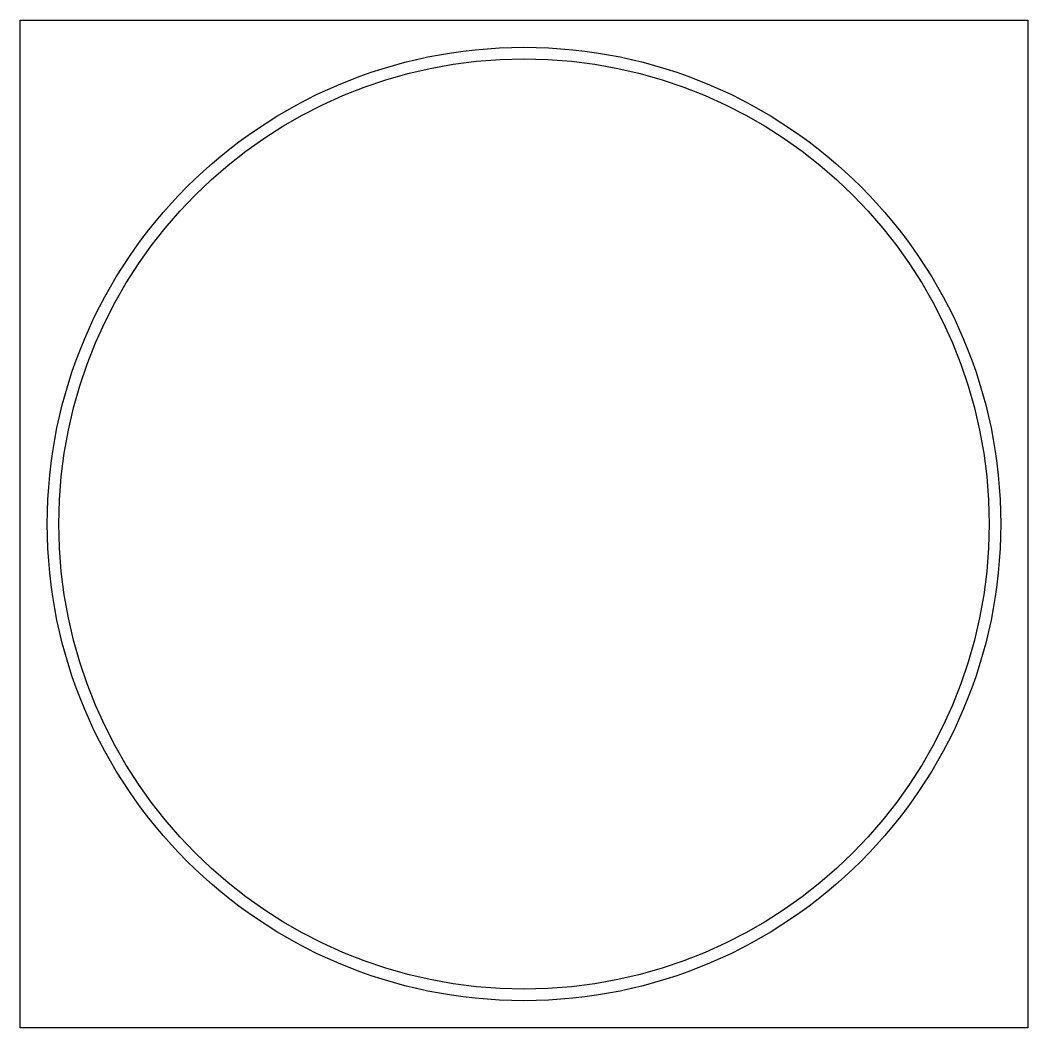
# Model space of a CAD drawing. Header units: millimetres. Extents: x -130 to 130, y -130 to 130.
import ezdxf

# ---------------------------------------------------------------- set-up
doc = ezdxf.new("R2010")
doc.units = ezdxf.units.MM
doc.layers.get('0').update_dxf_attribs({"linetype": 'CONTINUOUS'})

msp = doc.modelspace()

# ---------------------------------------------------------------- linework, layer by layer
msp.add_lwpolyline([(-130, -130), (-130, 130), (130, 130), (130, -130)], close=True)
for radius in [123, 120]:
    msp.add_circle((0, 0), radius)

doc.saveas('drawing.dxf')
